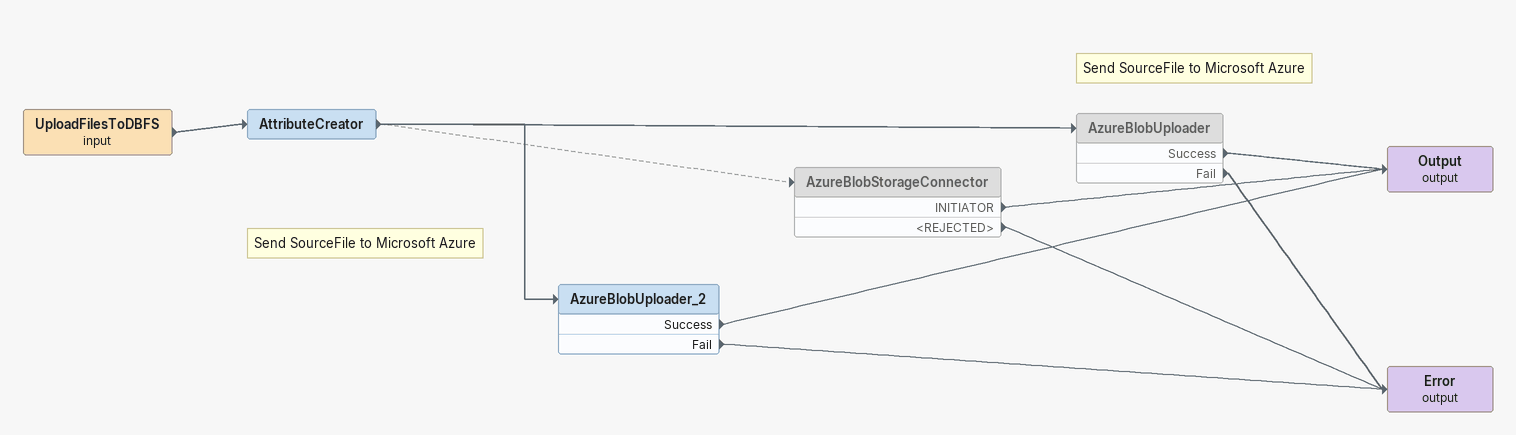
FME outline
UploadFilesToDBFS (input)
    -> AttributeCreator
AttributeCreator
    -> AzureBlobUploader
    -> AzureBlobStorageConnector [off]
    -> AzureBlobUploader_2
Note: Send SourceFile to Microsoft Azure
AzureBlobUploader [off]
    Success -> Output (output)
    Fail -> Error (output)
AzureBlobStorageConnector [off]
    INITIATOR -> Output (output)
    <REJECTED> -> Error (output)
Note: Send SourceFile to Microsoft Azure
AzureBlobUploader_2
    Success -> Output (output)
    Fail -> Error (output)
Output (output)
Error (output)
